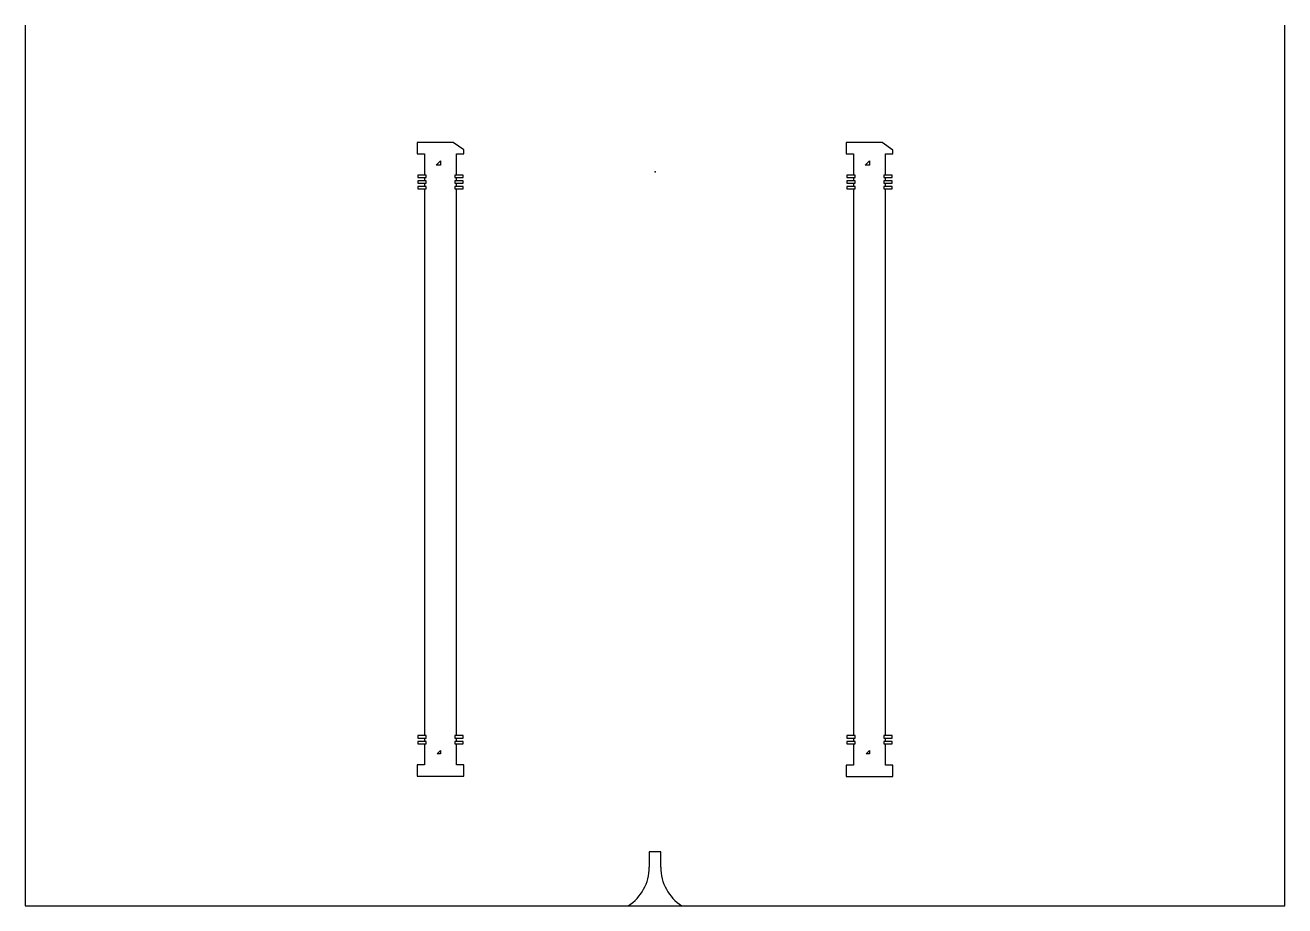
# Model space of a CAD drawing. Extents: x -3.11 to 3.11, y -5.67 to 0.75.
# Drawn here: x -2.75 to 2.75, y -5.67 to -1.82 of the extents above; entities that cross this region are included whole.
import ezdxf

# ---------------------------------------------------------------- set-up
doc = ezdxf.new("R2010")
doc.units = 0
doc.header["$PDSIZE"] = -1
doc.layers.get('0').update_dxf_attribs({"linetype": 'CONTINUOUS'})

msp = doc.modelspace()

# ---------------------------------------------------------------- linework, layer by layer
at = {"color": 7, "linetype": 'CONTINUOUS'}
for p, q in [((-2.7523, -1.8184), (-2.7523, -5.6679)), ((2.7507, -5.6679), (2.7507, -1.8184)), ((-1.0402, -2.3308), (-1.0402, -2.3801)), ((-0.8827, -2.3308), (-1.0402, -2.3308)), ((-0.8355, -2.3639), (-0.8827, -2.3308)), ((-0.8355, -2.3801), (-0.8355, -2.3639)), ((0.8338, -2.3314), (0.8338, -2.3806)), ((0.9913, -2.3314), (0.8338, -2.3314)), ((1.0385, -2.3645), (0.9913, -2.3314)), ((1.0385, -2.3806), (1.0385, -2.3645)), ((-1.0402, -2.3801), (-1.0083, -2.3801)), ((-1.0083, -2.3801), (-1.0083, -2.4739)), ((-0.9566, -2.4299), (-0.9378, -2.4111)), ((-0.9378, -2.4111), (-0.9378, -2.4299)), ((-0.8674, -2.3801), (-0.8355, -2.3801)), ((-0.8674, -2.4739), (-0.8674, -2.3801)), ((0.8338, -2.3806), (0.8657, -2.3806)), ((0.8657, -2.3806), (0.8657, -2.4739)), ((0.9174, -2.4299), (0.9362, -2.4111)), ((0.9362, -2.4111), (0.9362, -2.4299)), ((1.0067, -2.3806), (1.0385, -2.3806)), ((1.0067, -2.4739), (1.0067, -2.3806)), ((-1.0363, -2.4739), (-1.0363, -2.4845)), ((-1, -2.4739), (-1.0363, -2.4739)), ((-1, -2.4845), (-1, -2.4739)), ((-0.9378, -2.4299), (-0.9566, -2.4299)), ((-0.8756, -2.4739), (-0.8756, -2.4845)), ((-0.8394, -2.4739), (-0.8756, -2.4739)), ((-0.8394, -2.4845), (-0.8394, -2.4739)), ((0.8378, -2.4739), (0.8378, -2.4845)), ((0.874, -2.4739), (0.8378, -2.4739)), ((0.874, -2.4845), (0.874, -2.4739)), ((0.9362, -2.4299), (0.9174, -2.4299)), ((0.9984, -2.4739), (0.9984, -2.4845)), ((1.0346, -2.4739), (0.9984, -2.4739)), ((1.0346, -2.4845), (1.0346, -2.4739)), ((-1.0363, -2.4845), (-1, -2.4845)), ((-1.0363, -2.4989), (-1.0363, -2.5095)), ((-1, -2.4989), (-1.0363, -2.4989)), ((-1.0363, -2.5095), (-1, -2.5095)), ((-1.0363, -2.5239), (-1.0363, -2.5345)), ((-1, -2.5239), (-1.0363, -2.5239)), ((-1.0083, -2.4845), (-1.0083, -2.4989)), ((-1.0083, -2.5095), (-1.0083, -2.5239)), ((-1, -2.5095), (-1, -2.4989)), ((-1, -2.5345), (-1, -2.5239)), ((-0.8756, -2.4845), (-0.8394, -2.4845)), ((-0.8756, -2.4989), (-0.8756, -2.5095)), ((-0.8394, -2.4989), (-0.8756, -2.4989)), ((-0.8756, -2.5095), (-0.8394, -2.5095)), ((-0.8756, -2.5239), (-0.8756, -2.5345)), ((-0.8394, -2.5239), (-0.8756, -2.5239)), ((-0.8674, -2.4989), (-0.8674, -2.4845)), ((-0.8674, -2.5239), (-0.8674, -2.5095)), ((-0.8394, -2.5095), (-0.8394, -2.4989)), ((-0.8394, -2.5345), (-0.8394, -2.5239)), ((0.8378, -2.4845), (0.874, -2.4845)), ((0.8378, -2.4989), (0.8378, -2.5095)), ((0.874, -2.4989), (0.8378, -2.4989)), ((0.8378, -2.5095), (0.874, -2.5095)), ((0.8378, -2.5239), (0.8378, -2.5345)), ((0.874, -2.5239), (0.8378, -2.5239)), ((0.8657, -2.4845), (0.8657, -2.4989)), ((0.8657, -2.5095), (0.8657, -2.5239)), ((0.874, -2.5095), (0.874, -2.4989)), ((0.874, -2.5345), (0.874, -2.5239)), ((0.9984, -2.4845), (1.0346, -2.4845)), ((0.9984, -2.4989), (0.9984, -2.5095)), ((1.0346, -2.4989), (0.9984, -2.4989)), ((0.9984, -2.5095), (1.0346, -2.5095)), ((0.9984, -2.5239), (0.9984, -2.5345)), ((1.0346, -2.5239), (0.9984, -2.5239)), ((1.0067, -2.4989), (1.0067, -2.4845)), ((1.0067, -2.5239), (1.0067, -2.5095)), ((1.0346, -2.5095), (1.0346, -2.4989)), ((1.0346, -2.5345), (1.0346, -2.5239)), ((-1.0363, -2.5345), (-1, -2.5345)), ((-1.0083, -2.5345), (-1.0083, -4.9239)), ((-0.8756, -2.5345), (-0.8394, -2.5345)), ((-0.8674, -4.9239), (-0.8674, -2.5345)), ((0.8378, -2.5345), (0.874, -2.5345)), ((0.8657, -2.5345), (0.8657, -4.9239)), ((0.9984, -2.5345), (1.0346, -2.5345)), ((1.0067, -4.9239), (1.0067, -2.5345)), ((-1.0363, -4.9239), (-1.0363, -4.9345)), ((-1, -4.9239), (-1.0363, -4.9239)), ((-1.0363, -4.9345), (-1, -4.9345)), ((-1.0363, -4.9489), (-1.0363, -4.9595)), ((-1, -4.9489), (-1.0363, -4.9489)), ((-1.0083, -4.9345), (-1.0083, -4.9489)), ((-1, -4.9345), (-1, -4.9239)), ((-1, -4.9595), (-1, -4.9489)), ((-0.8756, -4.9239), (-0.8756, -4.9345)), ((-0.8394, -4.9239), (-0.8756, -4.9239)), ((-0.8756, -4.9345), (-0.8394, -4.9345)), ((-0.8756, -4.9489), (-0.8756, -4.9595)), ((-0.8394, -4.9489), (-0.8756, -4.9489)), ((-0.8674, -4.9489), (-0.8674, -4.9345)), ((-0.8394, -4.9345), (-0.8394, -4.9239)), ((-0.8394, -4.9595), (-0.8394, -4.9489)), ((0.8378, -4.9239), (0.8378, -4.9345)), ((0.874, -4.9239), (0.8378, -4.9239)), ((0.8378, -4.9345), (0.874, -4.9345)), ((0.8378, -4.9489), (0.8378, -4.9595)), ((0.874, -4.9489), (0.8378, -4.9489)), ((0.8657, -4.9345), (0.8657, -4.9489)), ((0.874, -4.9345), (0.874, -4.9239)), ((0.874, -4.9595), (0.874, -4.9489)), ((0.9984, -4.9239), (0.9984, -4.9345)), ((1.0346, -4.9239), (0.9984, -4.9239)), ((0.9984, -4.9345), (1.0346, -4.9345)), ((0.9984, -4.9489), (0.9984, -4.9595)), ((1.0346, -4.9489), (0.9984, -4.9489)), ((1.0067, -4.9489), (1.0067, -4.9345)), ((1.0346, -4.9345), (1.0346, -4.9239)), ((1.0346, -4.9595), (1.0346, -4.9489)), ((-1.0363, -4.9595), (-1, -4.9595)), ((-1.0083, -4.9595), (-1.0083, -5.0521)), ((-0.9526, -5.0035), (-0.9378, -4.9887)), ((-0.9378, -5.0035), (-0.9526, -5.0035)), ((-0.9378, -4.9887), (-0.9378, -5.0035)), ((-0.8756, -4.9595), (-0.8394, -4.9595)), ((-0.8674, -5.0521), (-0.8674, -4.9595)), ((0.8378, -4.9595), (0.874, -4.9595)), ((0.8657, -4.9595), (0.8657, -5.0527)), ((0.9214, -5.0035), (0.9362, -4.9887)), ((0.9362, -5.0035), (0.9214, -5.0035)), ((0.9362, -4.9887), (0.9362, -5.0035)), ((0.9984, -4.9595), (1.0346, -4.9595)), ((1.0067, -5.0527), (1.0067, -4.9595)), ((-1.0402, -5.0521), (-1.0402, -5.1013)), ((-1.0083, -5.0521), (-1.0402, -5.0521)), ((-0.8355, -5.0521), (-0.8674, -5.0521)), ((-0.8355, -5.1013), (-0.8355, -5.0521)), ((0.8338, -5.0527), (0.8338, -5.1019)), ((0.8657, -5.0527), (0.8338, -5.0527)), ((1.0385, -5.0527), (1.0067, -5.0527)), ((1.0385, -5.1019), (1.0385, -5.0527)), ((-1.0402, -5.1013), (-0.8355, -5.1013)), ((0.8338, -5.1019), (1.0385, -5.1019)), ((-0.0258, -5.4318), (-0.0258, -5.4995)), ((0.0242, -5.4318), (-0.0258, -5.4318)), ((0.0242, -5.4995), (0.0242, -5.4318)), ((-2.7523, -5.6679), (-0.118, -5.6679)), ((-0.118, -5.6679), (0.1163, -5.6679)), ((0.1163, -5.6679), (2.7507, -5.6679))]:
    msp.add_line(p, q, dxfattribs=at)
for centre, start, end in [((-0.2258, -5.4995), 302.6349, 0.0004), ((0.2242, -5.4995), 179.9997, 237.3651)]:
    msp.add_arc(centre, 0.2, start, end, dxfattribs=at)
msp.add_point((-0.0008, -2.4593), dxfattribs=at)

doc.saveas('drawing.dxf')
